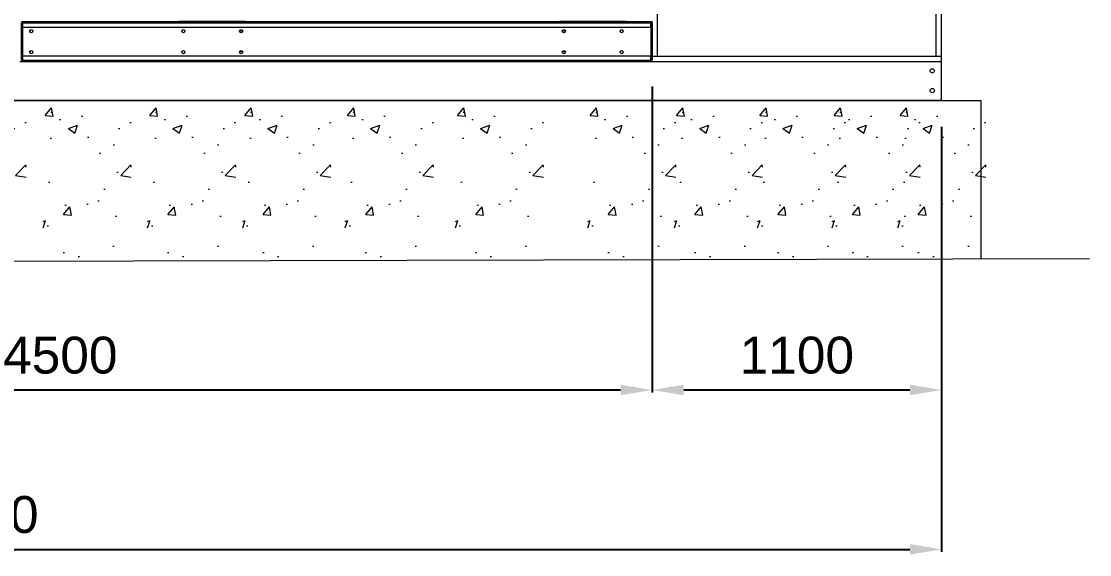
# Model space of a CAD drawing. Header units: millimetres. Extents: x -662372 to 32037, y -140374 to 23117.
# Drawn here: x 15325 to 19386, y 8031 to 10057 of the extents above; entities that cross this region are included whole.
import ezdxf

# ---------------------------------------------------------------- set-up
doc = ezdxf.new("R2010")
doc.units = ezdxf.units.MM
doc.layers.add('냉각탑_기초', color=23, linetype='Continuous')
doc.styles.get("Standard").update_dxf_attribs({"font": 'arial.ttf'})
doc.dimstyles.new('1.40', dxfattribs={"dimscale": 20, "dimtxt": 1.5, "dimasz": 1, "dimexe": 0.5, "dimexo": 0.5, "dimgap": 0.5, "dimtad": 1, "dimdec": 0, "dimzin": 0, "dimdsep": 46, "dimtxsty": 'Standard', "dimcen": 0, "dimclrd": 2, "dimclre": 2, "dimclrt": 3, "dimadec": 0, "dimazin": 0, "dimtfac": 1, "dimtdec": 0, "dimtmove": 0, "dimatfit": 0, "dimfxl": 1, "dimtolj": 1, "dimtzin": 0, "dimlwd": -1, "dimlwe": -1, "dimarcsym": 0})

# ---------------------------------------------------------------- blocks, each defined once
blk = doc.blocks.new('*D220')
at = {"color": 2, "transparency": 16777216}
for p, q in [((13222.5, 9804.6), (13222.5, 8646.6)), ((17722.5, 9809.3), (17722.5, 8646.6)), ((13342.5, 8656.6), (17602.5, 8656.6))]:
    blk.add_line(p, q, dxfattribs=at)
for points in [[(13342.5, 8676.6), (13342.5, 8636.6), (13222.5, 8656.6)], [(17602.5, 8676.6), (17602.5, 8636.6), (17722.5, 8656.6)]]:
    blk.add_solid(points, dxfattribs=at)
at = {"layer": 'Defpoints', "color": 0, "transparency": 16777216}
for p in [(13222.5, 9904.6), (17722.5, 9909.3), (17722.5, 8656.6)]:
    blk.add_point(p, dxfattribs=at)
at = {"color": 3, "lineweight": 5, "transparency": 16777216, "insert": (15472.5, 8788.1), "char_height": 140, "attachment_point": 5}
blk.add_mtext('\\A1;4500', dxfattribs=at)
blk = doc.blocks.new('*D221')
at = {"color": 2, "transparency": 16777216}
for p, q in [((17722.5, 9809.3), (17722.5, 8646.6)), ((18822.5, 9656.3), (18822.5, 8646.6)), ((17842.5, 8656.6), (18702.5, 8656.6))]:
    blk.add_line(p, q, dxfattribs=at)
for points in [[(17842.5, 8676.6), (17842.5, 8636.6), (17722.5, 8656.6)], [(18702.5, 8676.6), (18702.5, 8636.6), (18822.5, 8656.6)]]:
    blk.add_solid(points, dxfattribs=at)
at = {"layer": 'Defpoints', "color": 0, "transparency": 16777216}
for p in [(17722.5, 9909.3), (18822.5, 9756.3), (18822.5, 8656.6)]:
    blk.add_point(p, dxfattribs=at)
at = {"color": 3, "lineweight": 5, "transparency": 16777216, "insert": (18272.5, 8788.1), "char_height": 140, "attachment_point": 5}
blk.add_mtext('\\A1;1100', dxfattribs=at)
blk = doc.blocks.new('*D222')
at = {"color": 2, "transparency": 16777216}
for p, q in [((11522.5, 9656.3), (11522.5, 8041.3)), ((18822.5, 9656.3), (18822.5, 8041.3)), ((11642.5, 8051.3), (18702.5, 8051.3))]:
    blk.add_line(p, q, dxfattribs=at)
for points in [[(11642.5, 8071.3), (11642.5, 8031.3), (11522.5, 8051.3)], [(18702.5, 8071.3), (18702.5, 8031.3), (18822.5, 8051.3)]]:
    blk.add_solid(points, dxfattribs=at)
at = {"layer": 'Defpoints', "color": 0, "transparency": 16777216}
for p in [(11522.5, 9756.3), (18822.5, 9756.3), (18822.5, 8051.3)]:
    blk.add_point(p, dxfattribs=at)
at = {"color": 3, "lineweight": 5, "transparency": 16777216, "insert": (15172.5, 8182.8), "char_height": 140, "attachment_point": 5}
blk.add_mtext('\\A1;7300', dxfattribs=at)
blk = doc.blocks.new('1')
at = {"color": 7, "lineweight": 20}
for p, q in [((17742.5, 9924.6), (17742.5, 12884.6)), ((15326.5, 10056.2), (17722.5, 10056.2)), ((15326.5, 10054.6), (17722.5, 10054.6)), ((17717.8, 10054.6), (15329.2, 10054.6)), ((17717.8, 10049.9), (15329.2, 10049.9)), ((15329.2, 10034.6), (17717.8, 10034.6)), ((17717.8, 9924.6), (15329.2, 9924.6)), ((17717.8, 9904.6), (15327.2, 9904.6)), ((15329.2, 9909.3), (17717.8, 9909.3)), ((15329.2, 9904.6), (17717.8, 9904.6))]:
    blk.add_line(p, q, dxfattribs=at)
at = {"lineweight": 20}
for p, q in [((18802.5, 9924.6), (18802.5, 12884.6)), ((18822.5, 9904.6), (18822.5, 12904.6)), ((17722.5, 9924.6), (18822.5, 9924.6)), ((17722.5, 9904.6), (18822.5, 9904.6))]:
    blk.add_line(p, q, dxfattribs=at)
at = {"color": 7, "lineweight": 20, "ltscale": 0.001778}
for p, q in [((15324.5, 10049.9), (15327.7, 10049.9)), ((17722.5, 10049.9), (17719.3, 10049.9)), ((15324.5, 9909.3), (15327.7, 9909.3)), ((17722.5, 9909.3), (17719.3, 9909.3))]:
    blk.add_line(p, q, dxfattribs=at)
at = {"color": 7, "lineweight": 20, "ltscale": 0.078111}
for p, q in [((15324.5, 9909.3), (15324.5, 10049.9)), ((15327.7, 9909.3), (15327.7, 10049.9)), ((17717.8, 10049.9), (17717.8, 9909.3)), ((17719.3, 10049.9), (17719.3, 9909.3)), ((17722.5, 10049.9), (17722.5, 9909.3))]:
    blk.add_line(p, q, dxfattribs=at)
at = {"color": 7, "lineweight": 20, "ltscale": 0.000888889}
for p, q in [((15326.5, 10056.2), (15326.5, 10054.6)), ((17722.5, 10056.2), (17722.5, 10054.6))]:
    blk.add_line(p, q, dxfattribs=at)
at = {"color": 7, "lineweight": 20, "ltscale": 0.000833333}
for p, q in [((15327.7, 10049.9), (15329.2, 10049.9)), ((17719.3, 10049.9), (17717.8, 10049.9)), ((15327.7, 9909.3), (15329.2, 9909.3)), ((17719.3, 9909.3), (17717.8, 9909.3))]:
    blk.add_line(p, q, dxfattribs=at)
at = {"color": 7, "lineweight": 20, "ltscale": 0.002611}
for p, q in [((15329.2, 10054.6), (15329.2, 10049.9)), ((17717.8, 10054.6), (17717.8, 10049.9)), ((15329.2, 9904.6), (15329.2, 9909.3)), ((17717.8, 9904.6), (17717.8, 9909.3))]:
    blk.add_line(p, q, dxfattribs=at)
at = {"color": 7, "lineweight": 20, "ltscale": 0.0085}
for p, q in [((15329.2, 10049.9), (15329.2, 10034.6)), ((17717.8, 10034.6), (17717.8, 10049.9)), ((15329.2, 9924.6), (15329.2, 9909.3)), ((17717.8, 9909.3), (17717.8, 9924.6))]:
    blk.add_line(p, q, dxfattribs=at)
at = {"color": 7, "lineweight": 20, "ltscale": 0.061111}
blk.add_line((15329.2, 10034.6), (15329.2, 9924.6), dxfattribs=at)
at = {"color": 7, "lineweight": 20, "ltscale": 0.000222136}
for p, q in [((15923.6, 10056.2), (15923.6, 10056.6)), ((16176.6, 10056.2), (16176.6, 10056.6)), ((17623.6, 10056.2), (17623.6, 10056.6))]:
    blk.add_line(p, q, dxfattribs=at)
at = {"color": 7, "lineweight": 20, "ltscale": 0.005556}
for p, q in [((15933.6, 10056.2), (15923.6, 10056.2)), ((16176.6, 10056.2), (16166.6, 10056.2)), ((17380.6, 10056.2), (17370.6, 10056.2)), ((17623.6, 10056.2), (17613.6, 10056.2))]:
    blk.add_line(p, q, dxfattribs=at)
at = {"color": 7, "lineweight": 20, "ltscale": 0.00022214}
for p, q in [((15933.6, 10056.2), (15933.6, 10056.6)), ((16166.6, 10056.2), (16166.6, 10056.6)), ((17613.6, 10056.2), (17613.6, 10056.6))]:
    blk.add_line(p, q, dxfattribs=at)
at = {"color": 7, "lineweight": 20, "ltscale": 0.129444}
for p, q in [((16166.6, 10056.2), (15933.6, 10056.2)), ((17613.6, 10056.2), (17380.6, 10056.2))]:
    blk.add_line(p, q, dxfattribs=at)
at = {"color": 7, "lineweight": 20, "ltscale": 0.000222146}
blk.add_line((17370.6, 10056.2), (17370.6, 10056.6), dxfattribs=at)
at = {"color": 7, "lineweight": 20, "ltscale": 0.000222151}
blk.add_line((17380.6, 10056.2), (17380.6, 10056.6), dxfattribs=at)
at = {"color": 7, "lineweight": 20, "ltscale": 0.006061}
for p, q in [((16154.6, 10017.1), (16165.6, 10017.1)), ((17381.5, 10017.1), (17392.5, 10017.1))]:
    blk.add_line(p, q, dxfattribs=at)
at = {"color": 7, "lineweight": 20, "ltscale": 0.00606}
for p, q in [((16165.6, 9942.1), (16154.6, 9942.1)), ((17392.5, 9942.1), (17381.5, 9942.1))]:
    blk.add_line(p, q, dxfattribs=at)
at = {"color": 0, "lineweight": 20}
for p, q in [((15319, 9904.6), (15327.2, 9904.6)), ((17717.8, 9904.6), (17722.5, 9904.6)), ((18822.5, 9756.3), (18822.5, 9904.6)), ((18822.5, 9756.3), (11522.5, 9756.3))]:
    blk.add_line(p, q, dxfattribs=at)
at = {"color": 7, "lineweight": 20}
for centre in [(15362, 10019.6), (15940.1, 10019.6), (16160.1, 10019.6), (17387, 10019.6), (17607, 10019.6), (15362, 9939.6), (15940.1, 9939.6), (16160.1, 9939.6), (17387, 9939.6), (17607, 9939.6)]:
    blk.add_circle(centre, 6, dxfattribs=at)
at = {"lineweight": 20}
for centre in [(18787.5, 9868.8), (18787.5, 9793.8)]:
    blk.add_circle(centre, 8, dxfattribs=at)
at = {"color": 7, "lineweight": 20}
for centre, radius, start, end in [((15329.2, 10049.9), 4.7, 90.1877, 180), ((15329.2, 10049.9), 1.5, 90, 180), ((17717.8, 10049.9), 4.7, 0, 89.8123), ((17717.8, 10049.9), 1.5, 0, 90), ((15329.2, 9909.3), 4.7, 180, 270), ((15329.2, 9909.3), 1.5, 180, 270)]:
    blk.add_arc(centre, radius, start, end, dxfattribs=at)

msp = doc.modelspace()

# ---------------------------------------------------------------- hatches: boundary and pattern name
at = {"layer": '냉각탑_기초', "lineweight": 20, "ltscale": 30}
h = msp.add_hatch(dxfattribs=at)
h.set_pattern_fill('AR-CONC', color=256, scale=50, style=0)
h.set_pattern_definition([(50, (414.1, -6785.02), (358.63, -31.376), [37.5, -412.5]), (355, (414.1, -6785.02), (-69.3757, 376.096), [30, -330]), (100.4514, (444, -6787.64), (289.2547, 344.72), [31.87, -350.571]), (46.1842, (414.1, -6685.02), (533.6205, -82.7595), [56.25, -618.75]), (96.6356, (458.6, -6691.9), (467.331, 487.059), [47.805, -525.856]), (351.1842, (414.1, -6685), (467.331, 487.059), [45, -495]), (21, (464.1, -6710.02), (298.4535, -201.3094), [37.5, -412.5]), (326, (464.1, -6710.02), (121.6577, 362.575), [30, -330]), (71.4514, (488.98, -6726.8), (420.1113, 161.265), [31.87, -350.571]), (37.5, (414.11, -6785.02), (6.0799, 166.4469), [0, -326, 0, -335, 0, -331.25]), (7.5, (414.11, -6785.02), (131.5348, 197.2059), [0, -191, 0, -318.5, 0, -126.25]), (327.5, (302.61, -6785.02), (266.9112, -11.2774), [0, -125, 0, -390, 0, -517.5]), (317.5, (252.6, -6785.02), (291.593, 50.0525), [0, -162.5, 0, -259, 0, -367.5])])
h.paths.add_polyline_path([(15342.6, 9756.3), (15007.6, 9756.3), (15007.6, 9156.3), (15342.6, 9156.3)])
h = msp.add_hatch(dxfattribs=at)
h.set_pattern_fill('AR-CONC', color=256, scale=50, style=0)
h.set_pattern_definition([(50, (813.74, -6785.02), (358.63, -31.376), [37.5, -412.5]), (355, (813.74, -6785.02), (-69.3757, 376.096), [30, -330]), (100.4514, (843.62, -6787.64), (289.2547, 344.72), [31.87, -350.571]), (46.1842, (813.74, -6685.02), (533.6205, -82.7595), [56.25, -618.75]), (96.6356, (858.2, -6691.9), (467.331, 487.059), [47.805, -525.856]), (351.1842, (813.74, -6685), (467.331, 487.059), [45, -495]), (21, (863.74, -6710.02), (298.4535, -201.3094), [37.5, -412.5]), (326, (863.74, -6710.02), (121.6577, 362.575), [30, -330]), (71.4514, (888.6, -6726.8), (420.1113, 161.265), [31.87, -350.571]), (37.5, (813.74, -6785.02), (6.0799, 166.4469), [0, -326, 0, -335, 0, -331.25]), (7.5, (813.74, -6785.02), (131.5348, 197.2059), [0, -191, 0, -318.5, 0, -126.25]), (327.5, (702.24, -6785.02), (266.9112, -11.2774), [0, -125, 0, -390, 0, -517.5]), (317.5, (652.24, -6785.02), (291.593, 50.0525), [0, -162.5, 0, -259, 0, -367.5])])
h.paths.add_polyline_path([(15742.3, 9756.3), (15407.3, 9756.3), (15407.3, 9156.3), (15742.3, 9156.3)])
h = msp.add_hatch(dxfattribs=at)
h.set_pattern_fill('AR-CONC', color=256, scale=50, style=0)
h.set_pattern_definition([(50, (1210.83, -6785.02), (358.63, -31.376), [37.5, -412.5]), (355, (1210.83, -6785.02), (-69.3757, 376.096), [30, -330]), (100.4514, (1240.7, -6787.64), (289.2547, 344.72), [31.87, -350.571]), (46.1842, (1210.83, -6685.02), (533.6205, -82.7595), [56.25, -618.75]), (96.6356, (1255.3, -6691.9), (467.331, 487.059), [47.805, -525.856]), (351.1842, (1210.8, -6685), (467.331, 487.059), [45, -495]), (21, (1260.83, -6710.02), (298.4535, -201.3094), [37.5, -412.5]), (326, (1260.83, -6710.02), (121.6577, 362.575), [30, -330]), (71.4514, (1285.7, -6726.8), (420.1113, 161.265), [31.87, -350.571]), (37.5, (1210.83, -6785.02), (6.0799, 166.4469), [0, -326, 0, -335, 0, -331.25]), (7.5, (1210.83, -6785.02), (131.5348, 197.2059), [0, -191, 0, -318.5, 0, -126.25]), (327.5, (1099.33, -6785.02), (266.9112, -11.2774), [0, -125, 0, -390, 0, -517.5]), (317.5, (1049.33, -6785.02), (291.593, 50.0525), [0, -162.5, 0, -259, 0, -367.5])])
h.paths.add_polyline_path([(16139.4, 9756.3), (15804.4, 9756.3), (15804.4, 9156.3), (16139.4, 9156.3)])
h = msp.add_hatch(dxfattribs=at)
h.set_pattern_fill('AR-CONC', color=256, scale=50, style=0)
h.set_pattern_definition([(50, (1572.46, -6785.02), (358.63, -31.376), [37.5, -412.5]), (355, (1572.46, -6785.02), (-69.3757, 376.096), [30, -330]), (100.4514, (1602.35, -6787.64), (289.2547, 344.72), [31.87, -350.571]), (46.1842, (1572.46, -6685.02), (533.6205, -82.7595), [56.25, -618.75]), (96.6356, (1616.93, -6691.9), (467.331, 487.059), [47.805, -525.856]), (351.1842, (1572.46, -6685), (467.331, 487.059), [45, -495]), (21, (1622.46, -6710.02), (298.4535, -201.3094), [37.5, -412.5]), (326, (1622.46, -6710.02), (121.6577, 362.575), [30, -330]), (71.4514, (1647.33, -6726.8), (420.1113, 161.265), [31.87, -350.571]), (37.5, (1572.46, -6785.02), (6.0799, 166.4469), [0, -326, 0, -335, 0, -331.25]), (7.5, (1572.46, -6785.02), (131.5348, 197.2059), [0, -191, 0, -318.5, 0, -126.25]), (327.5, (1460.96, -6785.02), (266.9112, -11.2774), [0, -125, 0, -390, 0, -517.5]), (317.5, (1410.96, -6785.02), (291.593, 50.0525), [0, -162.5, 0, -259, 0, -367.5])])
h.paths.add_polyline_path([(16501, 9756.3), (16166, 9756.3), (16166, 9156.3), (16501, 9156.3)])
h = msp.add_hatch(dxfattribs=at)
h.set_pattern_fill('AR-CONC', color=256, scale=50, style=0)
h.set_pattern_definition([(50, (1962.46, -6785.02), (358.63, -31.376), [37.5, -412.5]), (355, (1962.46, -6785.02), (-69.3757, 376.096), [30, -330]), (100.4514, (1992.34, -6787.64), (289.2547, 344.72), [31.87, -350.571]), (46.1842, (1962.46, -6685.02), (533.6205, -82.7595), [56.25, -618.75]), (96.6356, (2006.93, -6691.9), (467.331, 487.059), [47.805, -525.856]), (351.1842, (1962.46, -6685), (467.331, 487.059), [45, -495]), (21, (2012.46, -6710.02), (298.4535, -201.3094), [37.5, -412.5]), (326, (2012.46, -6710.02), (121.6577, 362.575), [30, -330]), (71.4514, (2037.33, -6726.8), (420.1113, 161.265), [31.87, -350.571]), (37.5, (1962.46, -6785.02), (6.0799, 166.4469), [0, -326, 0, -335, 0, -331.25]), (7.5, (1962.46, -6785.02), (131.5348, 197.2059), [0, -191, 0, -318.5, 0, -126.25]), (327.5, (1850.96, -6785.02), (266.9112, -11.2774), [0, -125, 0, -390, 0, -517.5]), (317.5, (1800.96, -6785.02), (291.593, 50.0525), [0, -162.5, 0, -259, 0, -367.5])])
h.paths.add_polyline_path([(16891, 9756.3), (16556, 9756.3), (16556, 9156.3), (16891, 9156.3)])
h = msp.add_hatch(dxfattribs=at)
h.set_pattern_fill('AR-CONC', color=256, scale=50, style=0)
h.set_pattern_definition([(50, (2380.96, -6785.02), (358.63, -31.376), [37.5, -412.5]), (355, (2380.96, -6785.02), (-69.3757, 376.096), [30, -330]), (100.4514, (2410.85, -6787.64), (289.2547, 344.72), [31.87, -350.571]), (46.1842, (2380.96, -6685.02), (533.6205, -82.7595), [56.25, -618.75]), (96.6356, (2425.43, -6691.9), (467.331, 487.059), [47.805, -525.856]), (351.1842, (2380.96, -6685), (467.331, 487.059), [45, -495]), (21, (2430.96, -6710.02), (298.4535, -201.3094), [37.5, -412.5]), (326, (2430.96, -6710.02), (121.6577, 362.575), [30, -330]), (71.4514, (2455.83, -6726.8), (420.1113, 161.265), [31.87, -350.571]), (37.5, (2380.96, -6785.02), (6.0799, 166.4469), [0, -326, 0, -335, 0, -331.25]), (7.5, (2380.96, -6785.02), (131.5348, 197.2059), [0, -191, 0, -318.5, 0, -126.25]), (327.5, (2269.46, -6785.02), (266.9112, -11.2774), [0, -125, 0, -390, 0, -517.5]), (317.5, (2219.46, -6785.02), (291.593, 50.0525), [0, -162.5, 0, -259, 0, -367.5])])
h.paths.add_polyline_path([(17309.5, 9756.3), (16974.5, 9756.3), (16974.5, 9156.3), (17309.5, 9156.3)])
h = msp.add_hatch(dxfattribs=at)
h.set_pattern_fill('AR-CONC', color=256, scale=50, style=0)
h.set_pattern_definition([(50, (2884.72, -6785.02), (358.63, -31.376), [37.5, -412.5]), (355, (2884.72, -6785.02), (-69.3757, 376.096), [30, -330]), (100.4514, (2914.6, -6787.64), (289.2547, 344.72), [31.87, -350.571]), (46.1842, (2884.7, -6685.02), (533.6205, -82.7595), [56.25, -618.75]), (96.6356, (2929.2, -6691.9), (467.331, 487.059), [47.805, -525.856]), (351.1842, (2884.7, -6685), (467.331, 487.059), [45, -495]), (21, (2934.72, -6710.02), (298.4535, -201.3094), [37.5, -412.5]), (326, (2934.72, -6710.02), (121.6577, 362.575), [30, -330]), (71.4514, (2959.6, -6726.8), (420.1113, 161.265), [31.87, -350.571]), (37.5, (2884.72, -6785.02), (6.0799, 166.4469), [0, -326, 0, -335, 0, -331.25]), (7.5, (2884.72, -6785.02), (131.5348, 197.2059), [0, -191, 0, -318.5, 0, -126.25]), (327.5, (2773.22, -6785.02), (266.9112, -11.2774), [0, -125, 0, -390, 0, -517.5]), (317.5, (2723.22, -6785.02), (291.593, 50.0525), [0, -162.5, 0, -259, 0, -367.5])])
h.paths.add_polyline_path([(17813.2, 9756.3), (17478.2, 9756.3), (17478.2, 9156.3), (17813.2, 9156.3)])
h = msp.add_hatch(dxfattribs=at)
h.set_pattern_fill('AR-CONC', color=256, scale=50, style=0)
h.set_pattern_definition([(50, (3213.9, -6785.02), (358.63, -31.376), [37.5, -412.5]), (355, (3213.9, -6785.02), (-69.3757, 376.096), [30, -330]), (100.4514, (3243.77, -6787.64), (289.2547, 344.72), [31.87, -350.571]), (46.1842, (3213.9, -6685.02), (533.6205, -82.7595), [56.25, -618.75]), (96.6356, (3258.36, -6691.9), (467.331, 487.059), [47.805, -525.856]), (351.1842, (3213.9, -6685), (467.331, 487.059), [45, -495]), (21, (3263.9, -6710.02), (298.4535, -201.3094), [37.5, -412.5]), (326, (3263.9, -6710.02), (121.6577, 362.575), [30, -330]), (71.4514, (3288.76, -6726.8), (420.1113, 161.265), [31.87, -350.571]), (37.5, (3213.89, -6785.02), (6.0799, 166.4469), [0, -326, 0, -335, 0, -331.25]), (7.5, (3213.89, -6785.02), (131.5348, 197.2059), [0, -191, 0, -318.5, 0, -126.25]), (327.5, (3102.39, -6785.02), (266.9112, -11.2774), [0, -125, 0, -390, 0, -517.5]), (317.5, (3052.39, -6785.02), (291.593, 50.0525), [0, -162.5, 0, -259, 0, -367.5])])
h.paths.add_polyline_path([(18142.4, 9756.3), (17807.4, 9756.3), (17807.4, 9156.3), (18142.4, 9156.3)])
h = msp.add_hatch(dxfattribs=at)
h.set_pattern_fill('AR-CONC', color=256, scale=50, style=0)
h.set_pattern_definition([(50, (3529.9, -6785.02), (358.63, -31.376), [37.5, -412.5]), (355, (3529.9, -6785.02), (-69.3757, 376.096), [30, -330]), (100.4514, (3559.78, -6787.64), (289.2547, 344.72), [31.87, -350.571]), (46.1842, (3529.9, -6685.02), (533.6205, -82.7595), [56.25, -618.75]), (96.6356, (3574.36, -6691.9), (467.331, 487.059), [47.805, -525.856]), (351.1842, (3529.9, -6685), (467.331, 487.059), [45, -495]), (21, (3579.9, -6710.02), (298.4535, -201.3094), [37.5, -412.5]), (326, (3579.9, -6710.02), (121.6577, 362.575), [30, -330]), (71.4514, (3604.76, -6726.8), (420.1113, 161.265), [31.87, -350.571]), (37.5, (3529.89, -6785.02), (6.0799, 166.4469), [0, -326, 0, -335, 0, -331.25]), (7.5, (3529.89, -6785.02), (131.5348, 197.2059), [0, -191, 0, -318.5, 0, -126.25]), (327.5, (3418.39, -6785.02), (266.9112, -11.2774), [0, -125, 0, -390, 0, -517.5]), (317.5, (3368.4, -6785.02), (291.593, 50.0525), [0, -162.5, 0, -259, 0, -367.5])])
h.paths.add_polyline_path([(18458.4, 9756.3), (18123.4, 9756.3), (18123.4, 9156.3), (18458.4, 9156.3)])
h = msp.add_hatch(dxfattribs=at)
h.set_pattern_fill('AR-CONC', color=256, scale=50, style=0)
h.set_pattern_definition([(50, (3812.98, -6785.02), (358.63, -31.376), [37.5, -412.5]), (355, (3812.98, -6785.02), (-69.3757, 376.096), [30, -330]), (100.4514, (3842.86, -6787.64), (289.2547, 344.72), [31.87, -350.571]), (46.1842, (3812.98, -6685.02), (533.6205, -82.7595), [56.25, -618.75]), (96.6356, (3857.45, -6691.9), (467.331, 487.059), [47.805, -525.856]), (351.1842, (3813, -6685), (467.331, 487.059), [45, -495]), (21, (3862.98, -6710.02), (298.4535, -201.3094), [37.5, -412.5]), (326, (3862.98, -6710.02), (121.6577, 362.575), [30, -330]), (71.4514, (3887.85, -6726.8), (420.1113, 161.265), [31.87, -350.571]), (37.5, (3812.98, -6785.02), (6.0799, 166.4469), [0, -326, 0, -335, 0, -331.25]), (7.5, (3812.98, -6785.02), (131.5348, 197.2059), [0, -191, 0, -318.5, 0, -126.25]), (327.5, (3701.48, -6785.02), (266.9112, -11.2774), [0, -125, 0, -390, 0, -517.5]), (317.5, (3651.48, -6785.02), (291.593, 50.0525), [0, -162.5, 0, -259, 0, -367.5])])
h.paths.add_polyline_path([(18741.5, 9756.3), (18406.5, 9756.3), (18406.5, 9156.3), (18741.5, 9156.3)])
h = msp.add_hatch(dxfattribs=at)
h.set_pattern_fill('AR-CONC', color=256, scale=50, style=0)
h.set_pattern_definition([(50, (4063.15, -6785.02), (358.63, -31.376), [37.5, -412.5]), (355, (4063.15, -6785.02), (-69.3757, 376.096), [30, -330]), (100.4514, (4093.03, -6787.64), (289.2547, 344.72), [31.87, -350.571]), (46.1842, (4063.15, -6685.02), (533.6205, -82.7595), [56.25, -618.75]), (96.6356, (4107.6, -6691.9), (467.331, 487.059), [47.805, -525.856]), (351.1842, (4063.15, -6685), (467.331, 487.059), [45, -495]), (21, (4113.15, -6710.02), (298.4535, -201.3094), [37.5, -412.5]), (326, (4113.15, -6710.02), (121.6577, 362.575), [30, -330]), (71.4514, (4138.02, -6726.8), (420.1113, 161.265), [31.87, -350.571]), (37.5, (4063.15, -6785.02), (6.0799, 166.4469), [0, -326, 0, -335, 0, -331.25]), (7.5, (4063.15, -6785.02), (131.5348, 197.2059), [0, -191, 0, -318.5, 0, -126.25]), (327.5, (3951.65, -6785.02), (266.9112, -11.2774), [0, -125, 0, -390, 0, -517.5]), (317.5, (3901.65, -6785.02), (291.593, 50.0525), [0, -162.5, 0, -259, 0, -367.5])])
h.paths.add_polyline_path([(18991.7, 9756.3), (18656.7, 9756.3), (18656.7, 9156.3), (18991.7, 9156.3)])

# ---------------------------------------------------------------- linework, layer by layer
for p, q in [((11372.5, 9756.3), (18972.5, 9756.3)), ((18972.5, 9756.3), (18972.5, 9156.3)), ((11079.1, 9135.9), (19385.8, 9156.3))]:
    msp.add_line(p, q, dxfattribs=at)

# ---------------------------------------------------------------- block references
msp.add_blockref('1', (0, 0))

# ---------------------------------------------------------------- dimensions: what is measured, and where the dimension line sits
at = {"lineweight": 5}
for base, p1, p2, picture, middle in [((17722.5, 8656.6), (13222.5, 9904.6), (17722.5, 9909.3), '*D220', (15472.5, 8788.1)), ((18822.5, 8656.6), (17722.5, 9909.3), (18822.5, 9756.3), '*D221', (18272.5, 8788.1)), ((18822.5, 8051.3), (11522.5, 9756.3), (18822.5, 9756.3), '*D222', (15172.5, 8182.8))]:
    dim = msp.add_linear_dim(base=base, p1=p1, p2=p2, dimstyle='1.40', override={"dimtxt": 7, "dimasz": 6, "dimexo": 5, "dimgap": 3}, dxfattribs=at)
    dim.commit()
    dim.dimension.update_dxf_attribs({"geometry": picture, "text_midpoint": middle})

doc.saveas('drawing.dxf')
